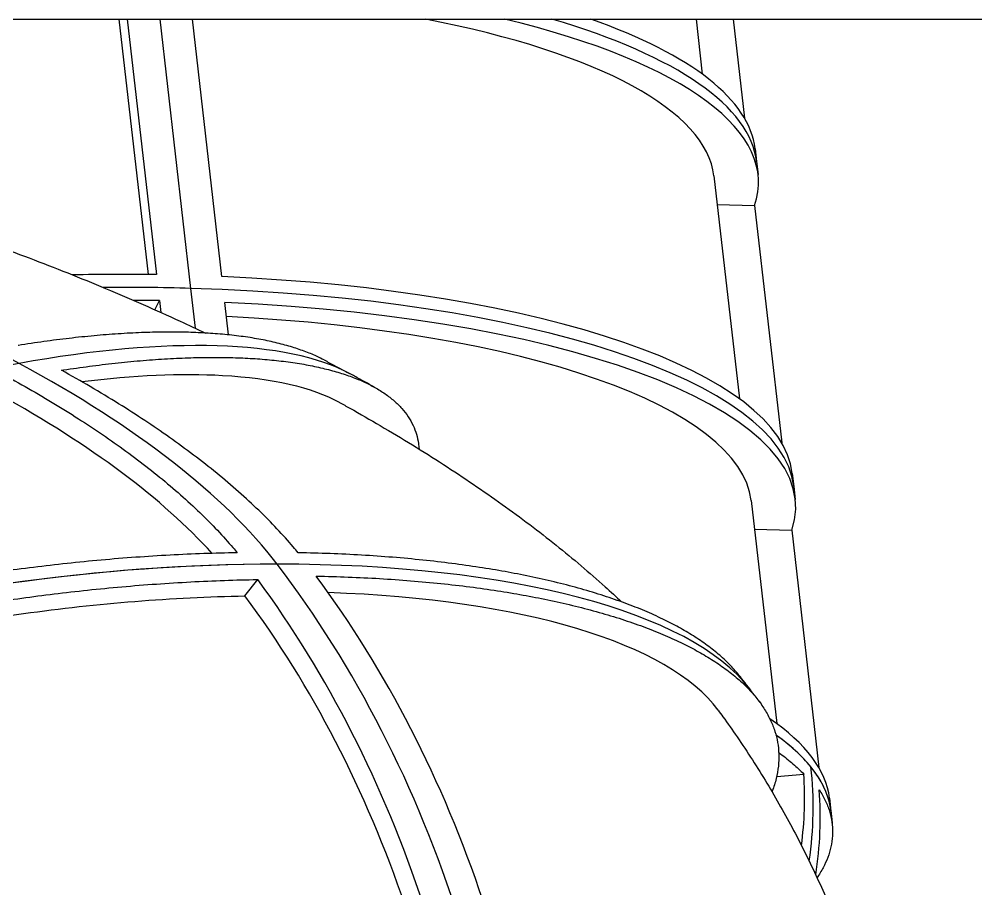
# Model space of a CAD drawing. Header units: millimetres. Extents: x 29838256 to 30236675, y -914750 to -833241.
# Drawn here: x 29971147 to 29971727, y -836658 to -836130 of the extents above; entities that cross this region are included whole.
import ezdxf

# ---------------------------------------------------------------- set-up
doc = ezdxf.new("R2010")
doc.units = ezdxf.units.MM
doc.header["$LTSCALE"] = 600
doc.header["$MEASUREMENT"] = 0
doc.layers.add('e-plan', color=9, linetype='CONTINUOUS')
doc.layers.add('e-text-box', color=7, linetype='CONTINUOUS')

msp = doc.modelspace()

# ---------------------------------------------------------------- linework, layer by layer
at = {"layer": 'e-plan', "extrusion": (0, -0.866025, 0.5)}
for p, q in [((29971207.36, -836130.41, 39588.25), (29971225.1, -836285.33, 39319.93)), ((29971212.36, -836130.41, 39588.25), (29971230.11, -836285.4, 39319.81)), ((29971232.13, -836130.41, 39588.25), (29971250.83, -836293.71, 39305.41)), ((29971232.13, -836130.41, 39588.25), (29971250.83, -836293.71, 39305.41)), ((29971269.83, -836286.57, 39317.78), (29971251.95, -836130.41, 39588.25)), ((29971557.47, -836130.41, 39588.25), (29971561.29, -836163.83, 39530.37)), ((29971580, -836130.41, 39588.25), (29971586.88, -836190.49, 39484.2)), ((29971593.3, -836209, 39452.14), (29971594.2, -836216.87, 39438.5)), ((29971594.2, -836216.87, 39438.5), (29971595.1, -836224.75, 39424.85)), ((29971568.36, -836225.53, 39423.5), (29971583.85, -836360.8, 39189.2)), ((29971570.34, -836242.84, 39393.53), (29971592.95, -836243.5, 39392.37)), ((29971592.95, -836243.5, 39392.37), (29971609.44, -836387.46, 39143.03)), ((29971250.83, -836293.71, 39305.41), (29971253.61, -836317.91, 39263.5)), ((29971250.83, -836293.71, 39305.41), (29971253.61, -836317.91, 39263.5)), ((29971229.17, -836306.72, 39282.88), (29971231.91, -836301.15, 39292.52)), ((29971231.91, -836301.15, 39292.52), (29971232.73, -836308.32, 39280.11)), ((29971273.88, -836321.95, 39256.5), (29971271.64, -836302.33, 39290.49)), ((29971615.86, -836405.97, 39110.98), (29971616.76, -836413.85, 39097.33)), ((29971616.76, -836413.85, 39097.33), (29971617.66, -836421.72, 39083.69)), ((29971590.92, -836422.5, 39082.34), (29971606.42, -836557.78, 38848.04)), ((29971592.9, -836439.81, 39052.36), (29971615.51, -836440.47, 39051.21)), ((29971615.51, -836440.47, 39051.21), (29971632, -836584.43, 38801.87)), ((29971283.77, -836480.27, 38982.28), (29971291.59, -836470.34, 38999.49)), ((29971606.39, -836589.79, 38792.59), (29971622.87, -836588.35, 38795.09)), ((29971638.42, -836602.94, 38769.82), (29971639.32, -836610.82, 38756.17))]:
    msp.add_line(p, q, dxfattribs=at)
for centre, major_axis, ratio, start_param, end_param in [((29971163.96, -836237.11, 39403.45), (404.4, 11.58, 20.06), 0.614336, 0, 0.933074), ((29971186.52, -836434.08, 39062.28), (404.4, 11.58, 20.06), 0.614336, 0, 1.321225), ((29970329.84, -836698.76, 38603.85), (1234.74, 249.5, 432.15), 0.772469, 5.926131, 6.007781)]:
    msp.add_ellipse(centre, major_axis=major_axis, ratio=ratio, start_param=start_param, end_param=end_param, dxfattribs=at)
at = {"layer": 'e-plan', "extrusion": (1.73472e-17, -0.866025, 0.5)}
for centre, major_axis, start_param, end_param in [((29971163.74, -836237.11, 39403.46), (431.37, 12.35, 21.39), 6.142134, 7.120442), ((29971162.83, -836229.23, 39417.1), (431.37, 12.35, 21.39), 0, 0.743901), ((29971162.83, -836229.23, 39417.1), (431.37, 12.35, 21.39), 0, 0.743901), ((29971161.93, -836221.35, 39430.75), (431.37, 12.35, 21.39), 0, 0.659366), ((29971184.49, -836418.32, 39089.59), (-431.37, -12.35, -21.39), 4.571338, 4.689403), ((29971184.49, -836418.32, 39089.59), (431.37, 12.35, 21.39), 0, 1.336604), ((29971185.39, -836426.2, 39075.94), (-431.37, -12.35, -21.39), 4.525025, 4.648445), ((29971185.39, -836426.2, 39075.94), (431.37, 12.35, 21.39), 1.383432, 1.506852), ((29971185.39, -836426.2, 39075.94), (431.37, 12.35, 21.39), 0, 1.383432), ((29971185.39, -836426.2, 39075.94), (431.37, 12.35, 21.39), 0, 1.383432), ((29971186.3, -836434.08, 39062.29), (431.37, 12.35, 21.39), 1.429745, 1.466296), ((29971186.3, -836434.08, 39062.29), (431.37, 12.35, 21.39), 6.142134, 7.61979), ((29971207.05, -836615.29, 38748.42), (431.37, 12.35, 21.39), 0, 0.378672), ((29971207.96, -836623.17, 38734.77), (431.37, 12.35, 21.39), 0, 0.362193)]:
    msp.add_ellipse(centre, major_axis=major_axis, ratio=0.614336, start_param=start_param, end_param=end_param, dxfattribs=at)
at = {"layer": 'e-plan', "extrusion": (5.55112e-17, -0.866025, 0.5)}
for centre, major_axis, ratio, start_param, end_param in [((29970786.32, -836810.24, 38410.76), (452.16, -626.57, -1085.25), 0.603553, 2.181327, 2.574026), ((29970786.32, -836810.24, 38410.76), (452.16, -626.57, -1085.25), 0.603553, 2.181327, 2.574026), ((29971029.88, -836491.98, 38962), (-317.35, -146.6, -253.93), 0.457107, 3.141593, 3.966536), ((29971029.88, -836491.98, 38962), (-317.35, -146.6, -253.93), 0.457107, 3.966536, 5.537333), ((29970471.69, -836461.02, 39015.63), (-840.7, 160.85, 278.6), 0.653281, 3.671495, 4.064195), ((29970471.69, -836461.02, 39015.63), (-840.7, 160.85, 278.6), 0.653281, 3.671495, 4.064195)]:
    msp.add_ellipse(centre, major_axis=major_axis, ratio=ratio, start_param=start_param, end_param=end_param, dxfattribs=at)
at = {"layer": 'e-plan', "extrusion": (-3.05311e-16, -0.866025, 0.5)}
msp.add_ellipse((29971029.88, -836491.98, 38962), major_axis=(-317.35, -146.6, -253.93), ratio=0.457107, start_param=3.141593, end_param=3.966536, dxfattribs=at)
at = {"layer": 'e-plan', "extrusion": (8.32667e-17, -0.866025, 0.5)}
for centre, major_axis, ratio, start_param, end_param in [((29971029.88, -836491.98, 38962), (-317.35, -146.6, -253.93), 0.457107, 3.966536, 5.537333), ((29971186.41, -836613.77, 38751.05), (403.53, 77.22, 133.74), 0.653281, 1.040894, 2.61169)]:
    msp.add_ellipse(centre, major_axis=major_axis, ratio=ratio, start_param=start_param, end_param=end_param, dxfattribs=at)
at = {"layer": 'e-plan', "extrusion": (-8.32667e-17, -0.866025, 0.5)}
msp.add_ellipse((29970482.73, -836470.74, 38998.79), major_axis=(-803.35, 153.7, 266.22), ratio=0.653281, start_param=3.724979, end_param=4.050476, dxfattribs=at)
at = {"layer": 'e-plan', "extrusion": (-2.77556e-17, -0.866025, 0.5)}
for centre, major_axis, ratio, start_param, end_param in [((29971186.41, -836613.77, 38751.05), (-403.53, -77.22, -133.74), 0.653281, 4.182486, 5.753283), ((29971186.41, -836613.77, 38751.05), (-403.53, -77.22, -133.74), 0.653281, 3.141593, 4.182486), ((29971191.76, -836620.92, 38738.67), (-378.31, -72.39, -125.38), 0.653281, 3.133639, 4.093173), ((29970334.6, -836704.65, 38593.65), (-1235.17, -249.59, -432.3), 0.772469, 2.777804, 2.885464), ((29970339.36, -836710.53, 38583.45), (1234.74, 249.5, 432.15), 0.772469, 5.914969, 6.012036)]:
    msp.add_ellipse(centre, major_axis=major_axis, ratio=ratio, start_param=start_param, end_param=end_param, dxfattribs=at)
at = {"layer": 'e-plan', "extrusion": (-1.35525e-20, -0.866025, 0.5)}
msp.add_ellipse((29970942.84, -836932.02, 38199.82), major_axis=(0.03, -666.11, -1153.74), ratio=0.382683, start_param=1.963495, end_param=2.356194, dxfattribs=at)
at = {"layer": 'e-plan', "extrusion": (2.77556e-17, -0.866025, 0.5)}
for centre, major_axis, ratio, start_param, end_param in [((29971186.41, -836613.77, 38751.05), (403.53, 77.22, 133.74), 0.653281, 0, 1.040894), ((29971207.96, -836623.17, 38734.77), (-431.37, -12.35, -21.39), 0.614336, 3.141593, 3.346928)]:
    msp.add_ellipse(centre, major_axis=major_axis, ratio=ratio, start_param=start_param, end_param=end_param, dxfattribs=at)
at = {"layer": 'e-plan', "extrusion": (-1.01644e-20, -0.866025, 0.5)}
msp.add_ellipse((29970942.84, -836932.02, 38199.82), major_axis=(-0.03, 666.11, 1153.74), ratio=0.382683, start_param=5.105088, end_param=5.497787, dxfattribs=at)
at = {"layer": 'e-plan', "extrusion": (-1.69407e-21, -0.866025, 0.5)}
for centre, major_axis, start_param, end_param in [((29970924.36, -836932.02, 38199.82), (0.03, -665.88, -1153.34), 1.978516, 2.336919), ((29970961.32, -836932.02, 38199.82), (-0.03, 665.88, 1153.34), 5.124364, 5.482766)]:
    msp.add_ellipse(centre, major_axis=major_axis, ratio=0.382683, start_param=start_param, end_param=end_param, dxfattribs=at)
at = {"layer": 'e-plan', "extrusion": (-8.47033e-21, -0.866025, 0.5)}
msp.add_ellipse((29970931.43, -836928.2, 38206.45), major_axis=(0.03, -642.33, -1112.54), ratio=0.382683, start_param=1.987648, end_param=2.342476, dxfattribs=at)
at = {"layer": 'e-plan', "extrusion": (-6.93889e-18, -0.866025, 0.5)}
msp.add_ellipse((29971207.96, -836623.17, 38734.77), major_axis=(-431.37, -12.35, -21.39), ratio=0.614336, start_param=3.346928, end_param=3.503785, dxfattribs=at)
at = {"layer": 'e-plan', "extrusion": (1.38778e-16, -0.866025, 0.5)}
msp.add_ellipse((29970334.6, -836704.65, 38593.65), major_axis=(-1235.17, -249.59, -432.3), ratio=0.772469, start_param=2.777804, end_param=2.885464, dxfattribs=at)
at = {"layer": 'e-plan'}
for points, knots in [([(29971001.78, -836226.99, 39420.98), (29971004.38, -836227.67, 39419.8), (29971006.98, -836228.36, 39418.6), (29971017.35, -836231.15, 39413.77), (29971025.09, -836233.3, 39410.06), (29971040.97, -836237.83, 39402.2), (29971049.11, -836240.23, 39398.04), (29971065.34, -836245.16, 39389.51), (29971073.42, -836247.69, 39385.13), (29971089.52, -836252.87, 39376.15), (29971097.54, -836255.53, 39371.55), (29971113.5, -836260.97, 39362.13), (29971121.44, -836263.75, 39357.31), (29971137.25, -836269.44, 39347.46), (29971145.11, -836272.34, 39342.43), (29971160.75, -836278.27, 39332.16), (29971168.53, -836281.29, 39326.92), (29971183.98, -836287.46, 39316.24), (29971191.66, -836290.6, 39310.8), (29971206.92, -836296.99, 39299.73), (29971214.5, -836300.25, 39294.09), (29971229.55, -836306.86, 39282.63), (29971237.03, -836310.23, 39276.8), (29971249.58, -836316.01, 39266.78), (29971254.7, -836318.41, 39262.64), (29971259.78, -836320.83, 39258.45)], [0, 0, 0, 0, 10.000078, 10.000078, 40.002159, 40.002159, 71.949126, 71.949126, 104.058964, 104.058964, 136.321144, 136.321144, 168.718771, 168.718771, 201.234156, 201.234156, 233.849238, 233.849238, 266.546009, 266.546009, 299.306918, 299.306918, 332.115225, 332.115225, 354.885648, 354.885648, 354.885648, 354.885648]), ([(29971331.85, -836337.18, 39230.13), (29971330.33, -836336.38, 39231.51), (29971328.77, -836335.61, 39232.83), (29971324.88, -836333.84, 39235.91), (29971322.42, -836332.82, 39237.67), (29971317.17, -836330.87, 39241.06), (29971314.39, -836329.93, 39242.67), (29971308.52, -836328.18, 39245.71), (29971305.44, -836327.36, 39247.14), (29971299, -836325.84, 39249.77), (29971295.64, -836325.14, 39250.98), (29971288.69, -836323.88, 39253.15), (29971285.1, -836323.32, 39254.12), (29971277.74, -836322.35, 39255.81), (29971273.96, -836321.93, 39256.54), (29971266.28, -836321.24, 39257.74), (29971262.38, -836320.96, 39258.21), (29971254.52, -836320.55, 39258.93), (29971250.56, -836320.4, 39259.18), (29971242.66, -836320.24, 39259.46), (29971238.54, -836320.22, 39259.49), (29971229.99, -836320.31, 39259.35), (29971225.56, -836320.41, 39259.16), (29971216.43, -836320.77, 39258.55), (29971211.74, -836321.01, 39258.13), (29971202.15, -836321.64, 39257.03), (29971197.25, -836322.03, 39256.36), (29971187.3, -836322.95, 39254.78), (29971182.25, -836323.47, 39253.86), (29971172.07, -836324.66, 39251.82), (29971166.94, -836325.31, 39250.68), (29971156.66, -836326.74, 39248.2), (29971151.52, -836327.51, 39246.87), (29971146.31, -836328.35, 39245.42), (29971146.21, -836328.37, 39245.39), (29971146.11, -836328.38, 39245.36)], [2225.455708, 2225.455708, 2225.455708, 2225.455708, 2239.268755, 2239.268755, 2259.26178, 2259.26178, 2279.254804, 2279.254804, 2299.247828, 2299.247828, 2319.240852, 2319.240852, 2339.233876, 2339.233876, 2359.2269, 2359.2269, 2379.219924, 2379.219924, 2399.212949, 2399.212949, 2419.205815, 2419.205815, 2439.198681, 2439.198681, 2459.191548, 2459.191548, 2479.184414, 2479.184414, 2499.177281, 2499.177281, 2519.170147, 2519.170147, 2539.163014, 2539.163014, 2539.554949, 2539.554949, 2539.554949, 2539.554949]), ([(29971172.56, -836343.41, 39219.34), (29971173, -836343.34, 39219.46), (29971173.45, -836343.27, 39219.57), (29971179.06, -836342.41, 39221.06), (29971184.26, -836341.67, 39222.35), (29971194.64, -836340.3, 39224.72), (29971199.82, -836339.67, 39225.81), (29971210.1, -836338.54, 39227.77), (29971215.2, -836338.04, 39228.63), (29971225.24, -836337.18, 39230.13), (29971230.19, -836336.81, 39230.75), (29971239.87, -836336.23, 39231.77), (29971244.6, -836336.01, 39232.16), (29971253.8, -836335.7, 39232.69), (29971258.27, -836335.61, 39232.84), (29971266.89, -836335.56, 39232.92), (29971271.05, -836335.6, 39232.85), (29971279, -836335.79, 39232.52), (29971282.99, -836335.95, 39232.25), (29971290.91, -836336.4, 39231.48), (29971294.83, -836336.69, 39230.97), (29971302.56, -836337.41, 39229.73), (29971306.35, -836337.84, 39228.98), (29971313.76, -836338.84, 39227.25), (29971317.37, -836339.41, 39226.27), (29971324.35, -836340.68, 39224.06), (29971327.72, -836341.39, 39222.84), (29971334.18, -836342.92, 39220.18), (29971337.28, -836343.75, 39218.75), (29971343.16, -836345.51, 39215.69), (29971345.95, -836346.45, 39214.07), (29971351.2, -836348.41, 39210.68), (29971353.67, -836349.43, 39208.91), (29971358.26, -836351.53, 39205.27), (29971360.5, -836352.65, 39203.32), (29971364.8, -836355.06, 39199.15), (29971366.86, -836356.34, 39196.94), (29971370.75, -836359.04, 39192.26), (29971372.59, -836360.46, 39189.8), (29971375.99, -836363.44, 39184.65), (29971377.56, -836364.99, 39181.96), (29971380.42, -836368.2, 39176.39), (29971381.7, -836369.87, 39173.5), (29971383.96, -836373.29, 39167.58), (29971384.95, -836375.04, 39164.54), (29971386.62, -836378.61, 39158.36), (29971387.3, -836380.43, 39155.21), (29971388.38, -836384.09, 39148.87), (29971388.78, -836385.94, 39145.67), (29971389.21, -836388.89, 39140.57), (29971389.33, -836390.02, 39138.61), (29971389.4, -836391.17, 39136.6)], [1937.634468, 1937.634468, 1937.634468, 1937.634468, 1939.366083, 1939.366083, 1959.359835, 1959.359835, 1979.353587, 1979.353587, 1999.347339, 1999.347339, 2019.341091, 2019.341091, 2039.334842, 2039.334842, 2059.328594, 2059.328594, 2079.322346, 2079.322346, 2099.315647, 2099.315647, 2119.308948, 2119.308948, 2139.30225, 2139.30225, 2159.295551, 2159.295551, 2179.288852, 2179.288852, 2199.282153, 2199.282153, 2219.275454, 2219.275454, 2239.268755, 2239.268755, 2259.26178, 2259.26178, 2279.254804, 2279.254804, 2299.247828, 2299.247828, 2319.240852, 2319.240852, 2339.233876, 2339.233876, 2359.2269, 2359.2269, 2379.219924, 2379.219924, 2399.212949, 2399.212949, 2411.160466, 2411.160466, 2411.160466, 2411.160466]), ([(29971331.85, -836337.18, 39230.13), (29971332.88, -836337.72, 39229.19), (29971333.92, -836338.26, 39228.25), (29971335.98, -836339.35, 39226.36), (29971337.01, -836339.9, 39225.42), (29971339.06, -836340.99, 39223.53), (29971340.09, -836341.53, 39222.58), (29971342.14, -836342.63, 39220.68), (29971343.16, -836343.18, 39219.73), (29971345.2, -836344.28, 39217.83), (29971346.22, -836344.83, 39216.88), (29971347.24, -836345.38, 39215.92)], [0.96839776, 0.96839776, 0.96839776, 0.96839776, 0.97237947, 0.97237947, 0.97636119, 0.97636119, 0.9803429, 0.9803429, 0.98432462, 0.98432462, 0.98830633, 0.98830633, 0.98830633, 0.98830633]), ([(29971316.06, -836454.1, 39027.61), (29971315.09, -836452.92, 39029.65), (29971314.1, -836451.74, 39031.69), (29971310.01, -836446.95, 39040), (29971306.72, -836443.28, 39046.35), (29971299.73, -836435.87, 39059.18), (29971296.04, -836432.13, 39065.66), (29971288.26, -836424.62, 39078.67), (29971284.18, -836420.86, 39085.19), (29971275.68, -836413.34, 39098.21), (29971271.26, -836409.59, 39104.7), (29971262.15, -836402.16, 39117.58), (29971257.45, -836398.47, 39123.96), (29971247.85, -836391.21, 39136.54), (29971242.95, -836387.63, 39142.74), (29971233.02, -836380.63, 39154.87), (29971228, -836377.2, 39160.81), (29971217.95, -836370.54, 39172.34), (29971212.67, -836367.15, 39178.22), (29971201.65, -836360.28, 39190.1), (29971195.91, -836356.81, 39196.12), (29971184.34, -836350.03, 39207.87), (29971178.53, -836346.72, 39213.61), (29971172.56, -836343.41, 39219.34)], [2681.442049, 2681.442049, 2681.442049, 2681.442049, 2691.128265, 2691.128265, 2720.516374, 2720.516374, 2749.904482, 2749.904482, 2779.292591, 2779.292591, 2808.6807, 2808.6807, 2838.068808, 2838.068808, 2867.456917, 2867.456917, 2896.845025, 2896.845025, 2926.186519, 2926.186519, 2955.528013, 2955.528013, 2983.262937, 2983.262937, 2983.262937, 2983.262937]), ([(29971142.2, -836348.68, 39210.2), (29971147.78, -836351.77, 39204.85), (29971153.21, -836354.86, 39199.49), (29971164.18, -836361.28, 39188.38), (29971169.68, -836364.6, 39182.63), (29971180.25, -836371.17, 39171.25), (29971185.3, -836374.41, 39165.63), (29971194.95, -836380.78, 39154.6), (29971199.76, -836384.06, 39148.92), (29971209.28, -836390.77, 39137.3), (29971213.98, -836394.19, 39131.37), (29971223.18, -836401.14, 39119.33), (29971227.68, -836404.67, 39113.22), (29971236.42, -836411.79, 39100.9), (29971240.66, -836415.37, 39094.68), (29971248.8, -836422.57, 39082.22), (29971252.71, -836426.18, 39075.98), (29971260.16, -836433.36, 39063.53), (29971263.7, -836436.94, 39057.32), (29971270.4, -836444.04, 39045.04), (29971273.55, -836447.55, 39038.96), (29971277.38, -836452.04, 39031.18), (29971278.25, -836453.07, 39029.39), (29971279.09, -836454.1, 39027.61)], [2236.218017, 2236.218017, 2236.218017, 2236.218017, 2262.137674, 2262.137674, 2290.233966, 2290.233966, 2318.330258, 2318.330258, 2346.473322, 2346.473322, 2374.616386, 2374.616386, 2402.75945, 2402.75945, 2430.902515, 2430.902515, 2459.045579, 2459.045579, 2487.188643, 2487.188643, 2515.331707, 2515.331707, 2523.784719, 2523.784719, 2523.784719, 2523.784719]), ([(29971184.74, -836350.29, 39207.41), (29971216.32, -836346.39, 39214.18), (29971245.22, -836345.09, 39216.41), (29971300.41, -836348.17, 39211.09), (29971324.41, -836353.7, 39201.51), (29971341.01, -836362.82, 39185.71), (29971341.09, -836362.86, 39185.64), (29971341.17, -836362.91, 39185.56)], [26.652476, 26.652476, 26.652476, 26.652476, 158.176485, 158.176485, 316.376998, 316.376998, 317.135515, 317.135515, 317.135515, 317.135515]), ([(29971362.64, -836353.85, 39201.25), (29971361.62, -836353.28, 39202.24), (29971360.6, -836352.71, 39203.22), (29971358.56, -836351.58, 39205.18), (29971357.54, -836351.01, 39206.17), (29971355.49, -836349.88, 39208.12), (29971354.46, -836349.32, 39209.1), (29971352.4, -836348.19, 39211.06), (29971351.37, -836347.62, 39212.03), (29971349.31, -836346.5, 39213.98), (29971348.28, -836345.94, 39214.95), (29971347.24, -836345.38, 39215.92)], [0.34878557, 0.34878557, 0.34878557, 0.34878557, 0.35274279, 0.35274279, 0.3567, 0.3567, 0.36065722, 0.36065722, 0.36461443, 0.36461443, 0.36857165, 0.36857165, 0.36857165, 0.36857165]), ([(29971341.17, -836362.91, 39185.56), (29971343.27, -836364.07, 39183.55), (29971345.36, -836365.23, 39181.53), (29971353.67, -836369.9, 39173.45), (29971359.82, -836373.43, 39167.34), (29971372.48, -836380.85, 39154.48), (29971378.98, -836384.75, 39147.72), (29971391.75, -836392.61, 39134.12), (29971398.02, -836396.56, 39127.27), (29971410.35, -836404.52, 39113.48), (29971416.4, -836408.53, 39106.54), (29971428.27, -836416.6, 39092.57), (29971434.09, -836420.65, 39085.54), (29971445.48, -836428.82, 39071.4), (29971451.07, -836432.92, 39064.3), (29971461.99, -836441.17, 39050), (29971467.32, -836445.32, 39042.82), (29971477.75, -836453.66, 39028.38), (29971482.84, -836457.84, 39021.13), (29971492.77, -836466.26, 39006.56), (29971497.61, -836470.48, 38999.24), (29971505.71, -836477.78, 38986.6), (29971509.04, -836480.84, 38981.3), (29971512.3, -836483.91, 38975.98)], [0, 0, 0, 0, 10.00007, 10.00007, 40.001968, 40.001968, 72.662688, 72.662688, 105.294531, 105.294531, 137.886485, 137.886485, 170.427484, 170.427484, 202.905887, 202.905887, 235.30965, 235.30965, 267.626532, 267.626532, 299.844319, 299.844319, 322.963256, 322.963256, 322.963256, 322.963256]), ([(29971279.09, -836454.1, 39027.61), (29971278.96, -836454.1, 39027.61), (29971278.83, -836454.1, 39027.6), (29971272.22, -836454.22, 39027.4), (29971265.58, -836454.4, 39027.09), (29971252.11, -836454.88, 39026.25), (29971245.27, -836455.19, 39025.72), (29971231.47, -836455.93, 39024.43), (29971224.52, -836456.37, 39023.68), (29971210.57, -836457.37, 39021.94), (29971203.58, -836457.94, 39020.96), (29971189.66, -836459.19, 39018.8), (29971182.73, -836459.87, 39017.61), (29971169.02, -836461.35, 39015.06), (29971162.23, -836462.13, 39013.7), (29971148.9, -836463.79, 39010.82), (29971142.36, -836464.67, 39009.31), (29971129.59, -836466.47, 39006.18), (29971123.08, -836467.44, 39004.5), (29971109.89, -836469.53, 39000.88), (29971103.2, -836470.65, 38998.95), (29971089.77, -836473.01, 38994.85), (29971083.02, -836474.26, 38992.69), (29971069.53, -836476.89, 38988.14), (29971062.8, -836478.26, 38985.76), (29971049.44, -836481.12, 38980.82), (29971042.82, -836482.6, 38978.25), (29971029.75, -836485.65, 38972.96), (29971023.31, -836487.22, 38970.24), (29971010.7, -836490.43, 38964.69), (29971004.53, -836492.06, 38961.86), (29970992.52, -836495.36, 38956.15), (29970986.69, -836497.03, 38953.26), (29970975.42, -836500.36, 38947.49), (29970969.73, -836502.1, 38944.47), (29970958.33, -836505.73, 38938.19), (29970952.62, -836507.61, 38934.92), (29970941.28, -836511.5, 38928.19), (29970935.64, -836513.5, 38924.72), (29970924.52, -836517.61, 38917.62), (29970919.04, -836519.71, 38913.98), (29970908.3, -836523.98, 38906.58), (29970903.05, -836526.15, 38902.81), (29970892.83, -836530.54, 38895.21), (29970887.86, -836532.76, 38891.37), (29970878.28, -836537.21, 38883.67), (29970873.66, -836539.44, 38879.8), (29970864.8, -836543.87, 38872.12), (29970860.57, -836546.08, 38868.3), (29970852.52, -836550.43, 38860.76), (29970848.52, -836552.68, 38856.86), (29970840.65, -836557.29, 38848.88), (29970836.78, -836559.66, 38844.78), (29970829.25, -836564.47, 38836.44), (29970825.59, -836566.92, 38832.2), (29970818.53, -836571.88, 38823.61), (29970815.13, -836574.39, 38819.27), (29970808.65, -836579.43, 38810.54), (29970805.57, -836581.96, 38806.15), (29970799.76, -836587.02, 38797.39), (29970797.02, -836589.54, 38793.02), (29970791.92, -836594.55, 38784.34), (29970789.56, -836597.04, 38780.03), (29970787.34, -836599.53, 38775.71), (29970787.3, -836599.58, 38775.63), (29970787.26, -836599.63, 38775.55)], [659.433236, 659.433236, 659.433236, 659.433236, 659.833006, 659.833006, 679.833833, 679.833833, 699.834661, 699.834661, 719.835488, 719.835488, 739.836316, 739.836316, 759.837143, 759.837143, 779.83797, 779.83797, 799.838798, 799.838798, 819.840569, 819.840569, 839.842341, 839.842341, 859.844113, 859.844113, 879.845884, 879.845884, 899.847656, 899.847656, 919.849428, 919.849428, 939.851199, 939.851199, 959.852971, 959.852971, 979.850467, 979.850467, 999.847963, 999.847963, 1019.845459, 1019.845459, 1039.842956, 1039.842956, 1059.840452, 1059.840452, 1079.837948, 1079.837948, 1099.835444, 1099.835444, 1119.832941, 1119.832941, 1139.821779, 1139.821779, 1159.810617, 1159.810617, 1179.799456, 1179.799456, 1199.788294, 1199.788294, 1219.777133, 1219.777133, 1239.765971, 1239.765971, 1259.75481, 1259.75481, 1260.142728, 1260.142728, 1260.142728, 1260.142728]), ([(29971583.18, -836527.96, 38899.68), (29971581.51, -836525.89, 38903.27), (29971579.69, -836523.84, 38906.81), (29971575.62, -836519.69, 38914), (29971573.35, -836517.59, 38917.64), (29971568.52, -836513.49, 38924.75), (29971565.95, -836511.48, 38928.22), (29971560.55, -836507.6, 38934.95), (29971557.73, -836505.72, 38938.21), (29971551.88, -836502.09, 38944.49), (29971548.86, -836500.35, 38947.51), (29971542.7, -836497.01, 38953.28), (29971539.42, -836495.35, 38956.17), (29971532.47, -836492.05, 38961.88), (29971528.8, -836490.42, 38964.71), (29971521.09, -836487.21, 38970.26), (29971517.06, -836485.64, 38972.98), (29971508.67, -836482.59, 38978.26), (29971504.31, -836481.11, 38980.83), (29971495.33, -836478.25, 38985.77), (29971490.7, -836476.88, 38988.15), (29971481.24, -836474.26, 38992.7), (29971476.4, -836473.01, 38994.86), (29971466.59, -836470.64, 38998.96), (29971461.62, -836469.53, 39000.89), (29971451.62, -836467.44, 39004.51), (29971446.6, -836466.47, 39006.19), (29971436.6, -836464.66, 39009.31), (29971431.39, -836463.79, 39010.83), (29971420.61, -836462.13, 39013.7), (29971415.03, -836461.34, 39015.07), (29971403.57, -836459.87, 39017.62), (29971397.68, -836459.19, 39018.8), (29971385.68, -836457.94, 39020.96), (29971379.56, -836457.37, 39021.94), (29971367.15, -836456.37, 39023.68), (29971360.86, -836455.93, 39024.44), (29971348.21, -836455.19, 39025.73), (29971341.84, -836454.88, 39026.26), (29971329.11, -836454.4, 39027.09), (29971322.74, -836454.22, 39027.4), (29971316.31, -836454.1, 39027.6), (29971316.18, -836454.1, 39027.61), (29971316.06, -836454.1, 39027.61)], [221.050209, 221.050209, 221.050209, 221.050209, 239.90928, 239.90928, 259.902488, 259.902488, 279.895696, 279.895696, 299.888904, 299.888904, 319.882112, 319.882112, 339.877344, 339.877344, 359.872577, 359.872577, 379.867809, 379.867809, 399.863041, 399.863041, 419.858274, 419.858274, 439.853506, 439.853506, 459.848738, 459.848738, 479.843971, 479.843971, 499.842497, 499.842497, 519.841023, 519.841023, 539.839549, 539.839549, 559.838075, 559.838075, 579.836601, 579.836601, 599.835127, 599.835127, 619.833653, 619.833653, 620.231169, 620.231169, 620.231169, 620.231169]), ([(29970797.99, -836614.34, 38750.06), (29970798.17, -836614.13, 38750.42), (29970798.36, -836613.93, 38750.79), (29970800.76, -836611.3, 38755.33), (29970803.15, -836608.85, 38759.58), (29970808.3, -836603.91, 38768.14), (29970811.06, -836601.41, 38772.45), (29970816.93, -836596.42, 38781.1), (29970820.04, -836593.93, 38785.42), (29970826.57, -836588.96, 38794.03), (29970829.99, -836586.48, 38798.32), (29970837.1, -836581.59, 38806.79), (29970840.79, -836579.17, 38810.98), (29970848.37, -836574.42, 38819.2), (29970852.26, -836572.09, 38823.24), (29970860.18, -836567.54, 38831.12), (29970864.2, -836565.33, 38834.96), (29970872.29, -836561.03, 38842.4), (29970876.55, -836558.85, 38846.17), (29970885.45, -836554.48, 38853.75), (29970890.09, -836552.28, 38857.55), (29970899.72, -836547.9, 38865.15), (29970904.7, -836545.71, 38868.93), (29970914.96, -836541.38, 38876.43), (29970920.24, -836539.24, 38880.15), (29970931.01, -836535.02, 38887.44), (29970936.51, -836532.95, 38891.03), (29970947.67, -836528.91, 38898.04), (29970953.33, -836526.93, 38901.46), (29970964.71, -836523.1, 38908.1), (29970970.44, -836521.24, 38911.32), (29970981.87, -836517.66, 38917.51), (29970987.58, -836515.95, 38920.49), (29970998.87, -836512.66, 38926.18), (29971004.72, -836511.01, 38929.03), (29971016.76, -836507.76, 38934.67), (29971022.95, -836506.15, 38937.46), (29971035.58, -836502.99, 38942.93), (29971042.04, -836501.44, 38945.61), (29971055.13, -836498.43, 38950.82), (29971061.76, -836496.97, 38953.35), (29971075.15, -836494.16, 38958.23), (29971081.89, -836492.8, 38960.58), (29971095.4, -836490.22, 38965.06), (29971102.16, -836488.98, 38967.19), (29971115.61, -836486.65, 38971.23), (29971122.3, -836485.55, 38973.13), (29971135.51, -836483.49, 38976.7), (29971142.03, -836482.53, 38978.36), (29971154.81, -836480.75, 38981.45), (29971161.36, -836479.89, 38982.94), (29971174.7, -836478.26, 38985.77), (29971181.49, -836477.48, 38987.12), (29971195.22, -836476.03, 38989.63), (29971202.15, -836475.35, 38990.8), (29971216.08, -836474.12, 38992.93), (29971223.07, -836473.56, 38993.9), (29971237.02, -836472.57, 38995.61), (29971243.98, -836472.14, 38996.36), (29971257.78, -836471.41, 38997.63), (29971264.62, -836471.11, 38998.15), (29971278.09, -836470.63, 38998.98), (29971284.72, -836470.46, 38999.28), (29971291.34, -836470.34, 38999.48), (29971291.46, -836470.34, 38999.49), (29971291.59, -836470.34, 38999.49)], [1937.634468, 1937.634468, 1937.634468, 1937.634468, 1939.366083, 1939.366083, 1959.359835, 1959.359835, 1979.353587, 1979.353587, 1999.347339, 1999.347339, 2019.341091, 2019.341091, 2039.334842, 2039.334842, 2059.328594, 2059.328594, 2079.322346, 2079.322346, 2099.315647, 2099.315647, 2119.308948, 2119.308948, 2139.30225, 2139.30225, 2159.295551, 2159.295551, 2179.288852, 2179.288852, 2199.282153, 2199.282153, 2219.275454, 2219.275454, 2239.268755, 2239.268755, 2259.26178, 2259.26178, 2279.254804, 2279.254804, 2299.247828, 2299.247828, 2319.240852, 2319.240852, 2339.233876, 2339.233876, 2359.2269, 2359.2269, 2379.219924, 2379.219924, 2399.212949, 2399.212949, 2419.205815, 2419.205815, 2439.198681, 2439.198681, 2459.191548, 2459.191548, 2479.184414, 2479.184414, 2499.177281, 2499.177281, 2519.170147, 2519.170147, 2539.163014, 2539.163014, 2539.554949, 2539.554949, 2539.554949, 2539.554949]), ([(29971327.05, -836468.3, 39003.02), (29971327.17, -836468.3, 39003.02), (29971327.29, -836468.3, 39003.01), (29971333.73, -836468.42, 39002.81), (29971340.09, -836468.6, 39002.5), (29971352.81, -836469.08, 39001.66), (29971359.18, -836469.39, 39001.13), (29971371.83, -836470.13, 38999.85), (29971378.12, -836470.57, 38999.09), (29971390.52, -836471.57, 38997.35), (29971396.64, -836472.13, 38996.37), (29971408.64, -836473.38, 38994.21), (29971414.52, -836474.07, 38993.03), (29971425.98, -836475.54, 38990.48), (29971431.55, -836476.33, 38989.11), (29971442.34, -836477.99, 38986.24), (29971447.55, -836478.86, 38984.73), (29971457.54, -836480.66, 38981.6), (29971462.56, -836481.64, 38979.92), (29971472.56, -836483.72, 38976.3), (29971477.53, -836484.84, 38974.37), (29971487.34, -836487.2, 38970.27), (29971492.17, -836488.45, 38968.11), (29971501.64, -836491.08, 38963.57), (29971506.26, -836492.45, 38961.19), (29971515.24, -836495.31, 38956.24), (29971519.6, -836496.79, 38953.67), (29971527.99, -836499.84, 38948.39), (29971532.02, -836501.41, 38945.67), (29971539.72, -836504.61, 38940.12), (29971543.39, -836506.24, 38937.29), (29971550.34, -836509.54, 38931.58), (29971553.62, -836511.21, 38928.69), (29971559.78, -836514.54, 38922.92), (29971562.8, -836516.29, 38919.9), (29971568.65, -836519.91, 38913.62), (29971571.47, -836521.8, 38910.36), (29971576.87, -836525.68, 38903.63), (29971579.44, -836527.69, 38900.16), (29971584.27, -836531.79, 38893.05), (29971586.53, -836533.89, 38889.41), (29971590.72, -836538.16, 38882.01), (29971592.65, -836540.34, 38878.24), (29971596.15, -836544.73, 38870.64), (29971597.72, -836546.95, 38866.8), (29971600.49, -836551.39, 38859.1), (29971601.7, -836553.62, 38855.24), (29971603.76, -836558.06, 38847.55), (29971604.61, -836560.26, 38843.73), (29971605.99, -836564.62, 38836.19), (29971606.55, -836566.87, 38832.29), (29971607.36, -836571.48, 38824.3), (29971607.61, -836573.85, 38820.2), (29971607.77, -836578.66, 38811.86), (29971607.68, -836581.12, 38807.61), (29971607.15, -836586.08, 38799.02), (29971606.71, -836588.59, 38794.68), (29971605.47, -836593.63, 38785.94), (29971604.67, -836596.16, 38781.55), (29971603.66, -836598.82, 38776.95), (29971603.61, -836598.94, 38776.73), (29971603.56, -836599.07, 38776.51)], [19.600922, 19.600922, 19.600922, 19.600922, 19.992056, 19.992056, 39.984112, 39.984112, 59.976168, 59.976168, 79.968224, 79.968224, 99.96028, 99.96028, 119.952336, 119.952336, 139.944393, 139.944393, 159.936449, 159.936449, 179.929657, 179.929657, 199.922865, 199.922865, 219.916072, 219.916072, 239.90928, 239.90928, 259.902488, 259.902488, 279.895696, 279.895696, 299.888904, 299.888904, 319.882112, 319.882112, 339.877344, 339.877344, 359.872577, 359.872577, 379.867809, 379.867809, 399.863041, 399.863041, 419.858274, 419.858274, 439.853506, 439.853506, 459.848738, 459.848738, 479.843971, 479.843971, 499.842497, 499.842497, 519.841023, 519.841023, 539.839549, 539.839549, 559.838075, 559.838075, 579.836601, 579.836601, 580.835924, 580.835924, 580.835924, 580.835924]), ([(29970823.02, -836614.34, 38750.06), (29970839.87, -836595.98, 38781.87), (29970865.93, -836577.97, 38813.07), (29970933.53, -836544.67, 38870.73), (29970974.42, -836529.71, 38896.65), (29971060.73, -836506.22, 38937.34), (29971104.5, -836497.34, 38952.72), (29971194.4, -836484.72, 38974.57), (29971239.85, -836481.08, 38980.88), (29971283.77, -836480.27, 38982.28)], [0, 0, 0, 0, 158.176485, 158.176485, 316.376998, 316.376998, 457.078153, 457.078153, 597.79081, 597.79081, 597.79081, 597.79081]), ([(29971589.94, -836536.55, 38884.8), (29971589.5, -836535.98, 38885.79), (29971589.05, -836535.4, 38886.79), (29971588.16, -836534.25, 38888.78), (29971587.72, -836533.68, 38889.77), (29971586.82, -836532.53, 38891.76), (29971586.37, -836531.96, 38892.75), (29971585.47, -836530.82, 38894.74), (29971585.01, -836530.24, 38895.73), (29971584.1, -836529.1, 38897.71), (29971583.64, -836528.53, 38898.7), (29971583.18, -836527.96, 38899.68)], [6.25905787, 6.25905787, 6.25905787, 6.25905787, 6.26220712, 6.26220712, 6.26535636, 6.26535636, 6.26850561, 6.26850561, 6.27165485, 6.27165485, 6.2748041, 6.2748041, 6.2748041, 6.2748041]), ([(29971589.94, -836536.55, 38884.8), (29971590.35, -836537.09, 38883.86), (29971590.76, -836537.64, 38882.92), (29971591.59, -836538.72, 38881.04), (29971592, -836539.26, 38880.1), (29971592.82, -836540.35, 38878.22), (29971593.23, -836540.89, 38877.28), (29971594.04, -836541.98, 38875.4), (29971594.45, -836542.52, 38874.46), (29971595.26, -836543.61, 38872.57), (29971595.66, -836544.15, 38871.63), (29971596.06, -836544.7, 38870.69)], [0.94260288, 0.94260288, 0.94260288, 0.94260288, 0.94618892, 0.94618892, 0.94977496, 0.94977496, 0.953361, 0.953361, 0.95694703, 0.95694703, 0.96053307, 0.96053307, 0.96053307, 0.96053307]), ([(29971570.81, -836549.52, 38862.35), (29971571.8, -836550.86, 38860.02), (29971572.78, -836552.2, 38857.7), (29971576.68, -836557.59, 38848.36), (29971579.55, -836561.66, 38841.31), (29971585.54, -836570.39, 38826.18), (29971588.64, -836575.07, 38818.09), (29971594.68, -836584.45, 38801.84), (29971597.61, -836589.16, 38793.68), (29971603.32, -836598.62, 38777.29), (29971606.1, -836603.37, 38769.07), (29971611.49, -836612.9, 38752.57), (29971614.11, -836617.68, 38744.29), (29971619.2, -836627.27, 38727.67), (29971621.67, -836632.08, 38719.34), (29971626.45, -836641.74, 38702.62), (29971628.78, -836646.58, 38694.23), (29971633.27, -836656.29, 38677.41), (29971635.45, -836661.16, 38668.97), (29971639.67, -836670.93, 38652.05), (29971641.71, -836675.83, 38643.57), (29971644.94, -836683.88, 38629.62), (29971646.17, -836687.02, 38624.18), (29971647.38, -836690.17, 38618.72)], [0, 0, 0, 0, 10.00006, 10.00006, 40.001689, 40.001689, 73.895738, 73.895738, 107.551025, 107.551025, 140.95147, 140.95147, 174.102048, 174.102048, 207.012343, 207.012343, 239.694775, 239.694775, 272.163371, 272.163371, 304.43291, 304.43291, 324.939556, 324.939556, 324.939556, 324.939556]), ([(29971607.65, -836575.34, 38817.62), (29971607.99, -836575.59, 38817.19), (29971608.33, -836575.84, 38816.76), (29971611.39, -836578.1, 38812.83), (29971613.93, -836580.13, 38809.32), (29971618.63, -836584.19, 38802.29), (29971620.79, -836586.22, 38798.78), (29971622.8, -836588.27, 38795.23), (29971622.83, -836588.31, 38795.16), (29971622.87, -836588.35, 38795.09)], [2496.706558, 2496.706558, 2496.706558, 2496.706558, 2499.177281, 2499.177281, 2519.170147, 2519.170147, 2539.163014, 2539.163014, 2539.554949, 2539.554949, 2539.554949, 2539.554949]), ([(29971632.23, -836597.88, 38778.57), (29971632.26, -836597.92, 38778.5), (29971632.28, -836597.96, 38778.43), (29971633.64, -836600.07, 38774.78), (29971634.83, -836602.19, 38771.11), (29971636.87, -836606.48, 38763.67), (29971637.73, -836608.67, 38759.89), (29971639.1, -836613.07, 38752.27), (29971639.6, -836615.29, 38748.42), (29971640.24, -836619.74, 38740.71), (29971640.38, -836621.98, 38736.84), (29971640.29, -836626.43, 38729.13), (29971640.06, -836628.64, 38725.29), (29971639.26, -836633.03, 38717.7), (29971638.69, -836635.2, 38713.94), (29971637.24, -836639.46, 38706.55), (29971636.36, -836641.56, 38702.92), (29971634.34, -836645.65, 38695.84), (29971633.16, -836647.73, 38692.23), (29971631.5, -836650.29, 38687.8), (29971631.2, -836650.73, 38687.04), (29971630.9, -836651.17, 38686.27)], [19.600922, 19.600922, 19.600922, 19.600922, 19.992056, 19.992056, 39.984112, 39.984112, 59.976168, 59.976168, 79.968224, 79.968224, 99.96028, 99.96028, 119.952336, 119.952336, 139.944393, 139.944393, 159.936449, 159.936449, 179.929657, 179.929657, 184.092442, 184.092442, 184.092442, 184.092442]), ([(29971639.32, -836610.82, 38756.17), (29971639.39, -836611.44, 38755.08), (29971639.46, -836612.07, 38753.99), (29971639.6, -836613.33, 38751.82), (29971639.66, -836613.95, 38750.73), (29971639.79, -836615.21, 38748.56), (29971639.85, -836615.84, 38747.47), (29971639.96, -836617.09, 38745.3), (29971640.02, -836617.72, 38744.21), (29971640.12, -836618.98, 38742.04), (29971640.17, -836619.6, 38740.95), (29971640.22, -836620.23, 38739.86)], [0.26281483, 0.26281483, 0.26281483, 0.26281483, 0.26584093, 0.26584093, 0.26886702, 0.26886702, 0.27189312, 0.27189312, 0.27491922, 0.27491922, 0.27794531, 0.27794531, 0.27794531, 0.27794531])]:
    msp.add_open_spline(points, degree=3, knots=knots, dxfattribs=at)
at = {"layer": 'e-text-box', "elevation": 0}
msp.add_lwpolyline([(29951323.27, -836130.41), (29979851.81, -836130.41), (29979851.81, -875275.1), (29951323.27, -875275.1)], close=True, dxfattribs=at)

doc.saveas('drawing.dxf')
